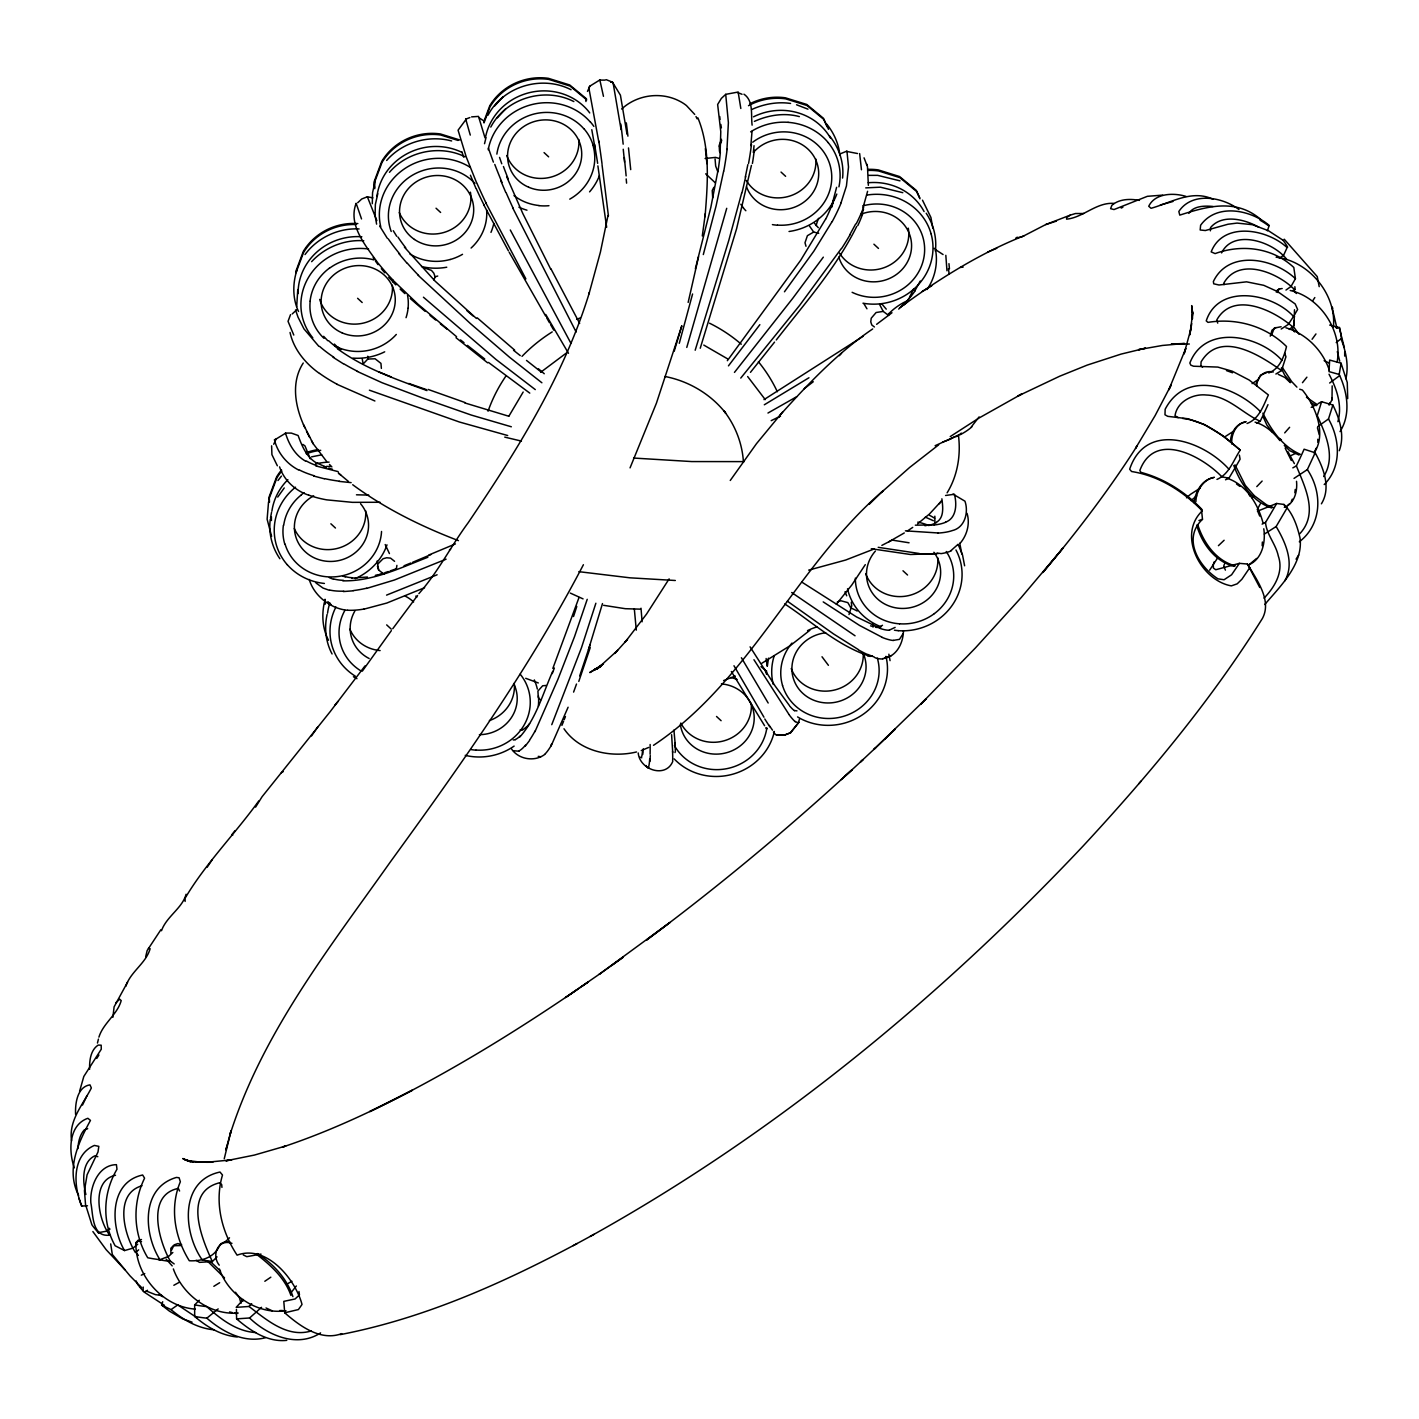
<?xml version="1.0" encoding="UTF-8"?>
<svg xmlns="http://www.w3.org/2000/svg" width="1419" height="1419" viewBox="0 0 1419 1419"><rect width="100%" height="100%" fill="white"/><g stroke="black" fill="none" stroke-linecap="round" stroke-linejoin="round"><path stroke-width="1.5" d="M75.597 1114.394C75.047 1103.822 77.158 1086.865 89.965 1084.861L91.348 1087.983C82.905 1104.674 68.484 1120.496 71.571 1140.787M766.544 674.344L766.562 670.868M296.713 306.486L297.759 289.6M842.584 178.067C844.234 162.937 839.126 147.594 829.512 135.922M112.881 1017.263L114.105 1006.851L127.586 982.108M1333.381 327.292C1336.804 294.389 1308.85 260.99 1276.107 257.194M185.109 901.42L185.126 899.238M1329.089 405.054L1331.998 399.839L1332.175 385.879M89.61 1069.323C89.362 1060.844 90.444 1050.149 98.195 1045.076L101.175 1045.182L101.281 1049.209L83.81 1076.471L79.57 1091.371M372.292 203.68L372.558 192.682L374.988 181.898M935.369 251.092C936.983 237.824 933.542 224.326 926.199 213.222M271.614 445.832L271.916 454.63L277.344 465.787M270.302 519.177C268.439 533.047 271.951 547.237 279.88 558.731M934.873 522.458L934.837 516.197M164.515 1305.374L144.419 1292.248L143.053 1290.864L143.213 1287.051M650.292 755.511L649.955 761.382M868.357 185.339L867.47 166.679L864.047 157.828M946.97 270.816L945.817 255.314M752.035 131.293L750.846 145.607M1262.165 545.676L1262.378 542.023M1195.88 501.705C1196.093 490.939 1203.241 479.374 1214.345 477.245M1289.286 329.456L1294.039 325.572L1294.5 309.75M286.762 1340.352C267.677 1342.427 250.365 1330.756 236.601 1318.872L236.441 1309.4M767.413 665.848L768.477 658.15M1210.372 230.818L1210.584 227.554C1222.273 213.542 1245.279 219.377 1258.955 227.324M1299.662 389.214L1302.376 390.03C1315.661 406.171 1326.925 434.09 1314.065 452.998M77.921 1148.61C78.258 1142.011 79.783 1134.881 84.306 1129.879L87.676 1128.708M643.268 748.824L642.754 754.465M779.51 416.778L779.599 415.625C807.854 384.106 837.6 352.799 872.685 328.942M720.125 152.826L720.781 131.683L717.642 104.492L721.349 98.408L725.712 94.346L736.94 92.27L742.031 94.275M675.426 751.13L675.018 752.567M754.039 145.696L753.4 152.17M1191.747 323.585L1189.831 334.884L1192.723 312.96L1192.368 318.849L1191.694 305.599L1192.421 311.47M672.712 761.542C665.724 778.517 639.685 769.949 638.213 752.957M702.299 235.962L705.349 213.542M705.048 216.699C707.638 184.222 710.6 148.623 697.882 117.848M1347.713 398.633L1347.27 382.509L1341.061 363.193L1329.656 360.054L1329 371.601L1339.199 374.456C1347.447 392.105 1351.048 414.242 1340.05 431.607M799.5 719.149L798.241 722.91L795.137 721.473M1256.081 383.556L1260.533 375.148L1266.706 372.612M1341.061 363.193L1339.199 374.456M726.954 149.509L728.39 122.655L725.712 94.346M1294.837 492.801L1295.228 489.466M171.593 1250.104L174.111 1244.871L177.836 1243.558L181.65 1244.694M362.182 358.635L363.175 363.956L367.84 359.025L375.095 358.776L380.948 363.388L381.374 368.408M882.671 658.611C896.311 657.157 903.282 643.357 903.442 630.763M1345.921 378.82C1348.848 365.339 1345.975 351.433 1341.008 338.804L1336.219 342.582M377.135 561.019L378.66 570.048L384.088 574.269M396.38 568.788L396.894 565.383M888.862 313.581L888.578 315.408L883.203 311.4L876.108 312.517L871.231 318.211L870.769 321.865L871.78 324.951L874.423 326.991M717.89 170.954L710.866 207.209L695.363 268.776M185.375 897.748C205.684 863.408 235.27 833.663 258.737 800.99M1337.904 421.656C1342.498 405.391 1336.733 388.54 1329.035 374.226M324.33 602.561C321.599 615.172 322.485 628.723 328.516 640.288M327.115 614.392C324.153 627.695 325.625 641.867 332.064 653.964M751.431 165.384L736.603 228.725L700.241 348.24M836.607 187.308L832.403 203.289M1256.755 385.791C1256.968 377.117 1264.276 369.72 1273.251 372.026M723.601 171.362L716.081 205.95L703.31 254.569M270.515 517.793L271.543 512.401M607.988 215.546L600.414 252.103L589.009 293.839L589.346 292.722C563.751 376.248 516.782 450.887 468.199 522.706C450.976 545.996 438.152 572.034 418.889 593.621M1230.433 441.362C1230.929 432.724 1236.109 423.554 1245.297 422.152M747.848 164.622L745.33 177.056M867.594 191.299L863 207.724M833.574 200.114L831.906 207.032M268.546 501.918L267.127 519.248L271.597 536.364M698.556 256.75L688.162 302.407M224.237 1158.773L231.049 1130.89L229.754 1135.502C261.841 1033.493 329.332 948.176 390.26 862.06C459.703 766.402 528.595 669.715 583.404 564.727M377.791 193.729L375.361 204.513L375.095 215.511L376.603 224.131M602.49 603.572L588.442 649.778M679.275 343.309L692.578 293.981M145.66 956.778L147.168 950.517L160.897 929.693M1190.825 329.137L1184.085 353.952L1185.77 348.489L1168.795 389.87L1171.172 384.886L1155.119 415.607L1135.572 448.244L1137.258 445.672C1108.895 490.176 1076.719 532.125 1042.823 572.531L1062.849 548.248L1021.254 597.505L975.509 647.844L920.807 704.09L926.199 698.68L873.856 749.445L895.105 729.189L884.534 739.334M484.535 143.691L486.096 137.217M97.468 1043.054L98.425 1039.098M741.605 193.286L728.798 240.379L695.186 350.227M216.894 1250.423L220.814 1243.718L225.266 1241.625L229.878 1241.962M1193.929 502.61C1195.632 491.701 1201.591 479.764 1213.493 477.653M849.005 614.569L851.737 605.842L851.258 602.277M1316.14 448.227L1314.508 452.076M726.723 208.309L686.778 347.424M1271.513 335.292L1274.227 328.108L1281.126 326.742M231.049 1130.89L225.887 1149.887L227.182 1145.115M296.784 270.568C292.58 283.835 292.562 298.77 298.522 311.488M595.874 603.235L581.471 647.756L551.76 724.683M1337.141 361.951C1342.711 331.354 1320.592 297.351 1290.226 290.487M674.22 351.185L681.829 325.749L656.429 403.173L630.054 467.88M863.515 209.072L861.67 214.837M1339.252 450.728C1344.964 435.615 1339.713 418.871 1332.884 405.036L1321.603 401.719L1318.127 403.635M1221.582 252.919C1233.413 228.583 1272.79 241.461 1286.572 259.163M1321.603 401.719L1317.258 415.59C1325.701 434.391 1336.059 456.758 1323.679 476.553M1264.737 604.529C1280.364 586.153 1303.547 563.84 1299.999 537.89C1297.232 525.917 1292.851 513.164 1283.964 504.454L1276.603 503.479L1257.429 511.212M1332.884 405.036L1328.486 418.977L1317.666 426.676M573.524 616.52L576.788 606.463M434.001 280.04L435.065 276.811L433.842 273.193L431.465 270.39L424.565 267.996M1268.763 372.949C1279.761 368.638 1283.929 357.109 1286.519 346.538C1265.748 325.909 1236.392 317.732 1207.959 322.379L1206.239 320.871C1218.265 283.765 1271.584 292.474 1293.525 316.455L1294.571 316.685M1275.876 374.031L1281.517 370.59L1285.933 356.808L1284.709 353.012M579.697 675.941L590.091 644.776M192.097 1322.153L182.785 1318.925L169.517 1311.191L161.589 1305.054L162.706 1301.737M578.792 681.422L590.233 647.614M1267.398 230.8L1269.225 225.408C1250.689 209.71 1216.668 202.828 1200.616 225.249L1200.172 229.984L1205.352 230.534L1228.056 224.22L1237.066 223.085L1252.427 224.699L1268.355 230.676L1282.634 239.971M587.218 599.332L574.571 636.528L557.898 679.399L534.981 731.672M137.341 1242.228L137.874 1240.348L141.474 1239.532M903.034 633.743L899.469 639.366L893.296 640.377M1214.292 561.729L1213.28 564.62A701.589 205.152 -40.5 0 1 1209.627 570.154M573.595 692.1L576.504 684.047M82.533 1105.029L87.02 1095.574M568.097 707.23L551.14 745.862M295.755 271.614L303.311 251.429A56.618 53.408 -13.3 0 1 357.854 223.581M296.003 272.661L303.56 252.493A56.618 53.408 -13.3 0 1 355.992 224.521M483.737 121.892L489.786 105.733A56.618 53.408 -13.3 0 1 548.426 78.329L569.728 84.98L586.49 98.833M483.985 122.939L490.034 106.797A56.618 53.408 -13.3 0 1 548.674 79.393L569.995 86.027L586.739 99.898M721.455 139.328L719.185 145.377L719.504 151.461M719.433 146.441L721.703 140.392M552.239 673.599L554.368 668.012M913.676 288.837L910.111 296.163M579.023 597.488L552.842 668.42M564.212 719.699L565.436 716.542M841.095 202.615L846.433 185.995L848.509 166.999L846.948 151.088L840.864 153.589M1276.32 292.225L1277.402 290.008L1279.566 289.21M552.683 671.435C542.785 693.572 536.329 718.564 519.815 737.011M561.906 725.411L563.591 721.26M96.758 1058.432L98.922 1054.991M1291.325 501.439L1292.301 499.151M920.275 281.033L914.652 291.214M1329.089 404.539L1329.745 402.996M125.83 986.294C130.477 971.678 146.033 963.359 150.13 948.708L148.445 948.371M98.922 1037.129C103.232 1023.117 117.369 1014.567 121.2 1000.59L119.71 999.224L115.861 1002.736M1292.833 467.862L1296.381 465.893A750.101 217.072 -40.5 0 0 1304.114 449.202L1315.165 452.785L1307.36 469.583L1294.022 478.398M161.5 930.722C166.395 916.603 182.43 908.125 186.084 894.254M290.54 314.628L288.039 321.333L293.786 335.044M273.707 444.271L276.137 438.985L285.804 433.079L291.356 433.097L298.114 435.491C301.963 446.027 306.664 457.521 316.969 463.233M587.466 91.401L589.914 86.098L599.581 80.12L605.15 80.103M1247.053 423.501C1259.221 418.924 1263.353 405.692 1268.391 394.943L1249.128 380.008L1232.189 371.193L1217.786 367.078L1193.539 366.226L1190.843 365.162L1189.849 363.051C1204.855 324.029 1258.795 334.6 1282.066 360.479M856.739 226.348C836.039 268.156 804.697 303.435 776.282 339.975M509.19 415.661L523.168 392.034M825.503 219.289L800.759 260.156L727.344 360.692M362.306 671.152L391.36 630.621M713.881 187.308L712.232 190.483L712.71 197.844M1257.216 509.687L1260.285 503.869M1284.834 580.832C1294.873 563.201 1285.49 542.271 1276.142 526.538L1287.37 507.417M979.092 416.92L971.359 426.853M648.873 767.218L647.951 768.105M855.515 224.255L849.697 234.898M1321.408 503.816C1331.341 487.71 1323.43 467.862 1315.165 452.785M832.048 221.683L813.885 251.128L784.459 291.782M255.58 807.127L262.072 796.733L330.379 711.398L364.985 665.937M1279.37 258.329L1283.663 255.136L1287.104 247.615C1267.043 228.761 1223.018 221.204 1211.17 251.89L1215.107 253.593C1241.891 243.944 1272.453 247.491 1293.809 267.464L1295.423 278.709L1291.006 286.478L1285.969 290.061M303.24 363.033C290.416 382.758 295.383 407.803 304.908 427.758M947.112 492.836C957.612 475.755 960.982 454.931 958.428 435.19M207.174 867.24L212.034 859.967M1260.551 411.741C1235.63 386.145 1186.018 369.242 1165.159 409.275L1164.981 414.774L1167.748 416.335L1187.987 418.765L1204.536 424.618L1223.373 436.005L1240.224 450.107C1233.413 460.341 1229.138 474.318 1216.97 479.409M1188.874 213.382C1193.627 205.649 1205.086 205.702 1213.032 206.482M1294.5 314.716L1297.64 309.502L1295.157 303.914L1277.632 291.604L1263.779 285.325L1246.556 281.831L1218.992 285.006L1213.706 283.8L1213.369 281.53C1228.588 249.496 1273.606 257.85 1295.423 278.709M669.129 578.881L646.514 614.125L624.91 642.399L627.482 639.366L614.764 653.503L617.637 650.345L599.403 666.859L603.43 663.844L589.772 672.571L600.769 666.362L594.632 669.786L598.091 668.278M865.288 564.638L851.772 585.054L836.341 604.228M1296.061 559.157L1298.687 555.006M1217.289 558.394L1213.28 564.62L1213.405 568.043L1215.728 569.746L1239.39 563.343L1247.443 564.035L1259.735 587.448M277.734 497.058L284.243 487.941M926.962 289.565C935.227 277.734 938.314 262.48 935.245 248.378L933.844 248.538M1312.646 300.899L1314.828 297.547M841.29 248.609L799.642 305.369L740.771 378.075M1293.525 316.455L1288.31 324.383L1281.215 329.048M958.162 544.222L951.085 550.501M1239.39 563.343L1231.603 574.766L1224.065 579.75L1217.945 578.828C1198.594 566.447 1182.116 538.404 1202.496 519.301L1201.396 508.853C1184.776 491.63 1164.041 478.522 1140.947 472.367L1139.829 470.487C1154.8 430.312 1201.999 456.067 1222.007 476.926L1228.943 478.114A760.956 219.803 -40.5 0 0 1240.082 459.188L1239.372 455.127M1201.396 508.853L1202.301 510.858C1176.688 535.087 1201.13 580.673 1231.373 585.87L1237.191 583.83L1241.891 579.254L1249.749 567.742L1247.443 564.035M730.253 480.473L756.487 443.668L782.845 411.723M311.506 735.929L317.856 726.812M195.361 1309.134C162.795 1306.864 135.071 1275.362 135.887 1242.654L137.608 1240.88L141.528 1241.607M823.322 257.158L792.778 298.274L734.457 372.399M487.976 115.241C503.231 86.098 542.129 74.799 571.059 89.734M490.779 127.071C506.015 97.929 544.931 86.648 573.844 101.565M529.518 740.576L525.349 746.004M1312.078 339.265L1315.963 333.944M728.461 365.854L759.857 324.667M392.744 628.741L417.576 595.466M1299.627 533.916C1318.89 513.465 1304.859 487.125 1296.381 465.893M1264.045 598.144C1274.741 586.969 1283.84 571.928 1278.306 556.017C1275.823 544.045 1266.635 534.732 1265.5 522.458A756.362 218.668 -40.5 0 0 1276.674 503.443M1324.211 484.553C1341.877 466.975 1340.104 439.216 1328.486 418.977M917.614 523.824L929.392 514.068L941.205 501.279M939.218 503.834L941.436 500.978M277.964 480.527L281.441 476.11M529.589 723.672L525.775 728.053M291.498 1292.088L296.323 1285.986M776.548 734.705L784.388 735.113L790.614 732.736L798.986 722.165L790.33 732.86M774.543 342.121L750.456 372.346M234.986 830.736L231.829 834.691L232.698 835.312M1302.465 382.687L1306.899 377.17M305.014 254.569C317.359 237.807 338.254 227.838 359.078 228.956M1252.179 497.874L1254.13 495.55L1245.297 485.369L1234.991 464.829M895.141 627.393L889.323 630.125M1256.595 558.447L1249.11 564.691M590.215 1236.428C774.224 1134.242 938.722 998.941 1082.963 846.185C1148.716 775.235 1211.046 700.472 1262.467 618.365C1271.548 601.319 1258.351 582.304 1249.749 567.742M1299.307 541.81C1322.295 524.232 1322.526 492.109 1307.36 469.583M1138.907 783.678L1141.107 781.089M334.76 705.243L338.094 701.394M1284.709 432.884L1289.623 427.296M839.303 355.708L841.52 353.26M882.494 625.282L879.496 627.003M502.823 97.024L494.557 106.035M505.625 108.855L497.342 117.866M960.184 543.211C967.066 535.211 970.224 523.54 967.031 513.323M243.376 1299.52L236.193 1307.342L249.017 1306.473C266.595 1319.83 287.418 1338.277 311.364 1330.916M641.778 757.764L640.058 757.196M1256.791 486.611L1262.13 481.059M869.279 504.224L883.327 490.531C796.325 565.56 749.942 681.315 653.503 745.312M378.252 563.609L383.095 558.731L386.66 557.773L390.562 558.128L394.571 561.321M904.346 303.524L898.706 309.076M249.017 1306.473L251.695 1303.759M261.557 1307.325L249.567 1317.985L236.601 1318.872M217.302 1249.678C210.881 1258.706 199.795 1261.296 189.312 1260.764C174.679 1237.297 169.411 1207.8 180.355 1181.743L179.078 1177.752L176.417 1177.433C140.605 1187.774 143.621 1233.927 159.939 1259.682L168.648 1256.347L172.852 1252.48M217.036 1256.862L212.353 1261.562L199.511 1262.36L196.177 1260.338M237.115 1336.964C221.009 1335.474 206.66 1326.818 194.669 1316.442L194.651 1304.877L199.334 1300.247M1218.424 545.676L1224.118 540.249M224.965 1242.104L229.506 1237.811M386.66 160.471C402.34 142.308 428.591 134.716 451.632 140.96M389.462 172.302C407.572 151.194 439.925 144.49 464.918 156.729M875.789 747.618L860.375 762.056L863.071 759.537C794.214 823.534 721.987 883.913 646.585 940.034L669.91 922.492L599.19 974.321L623.278 957.133L611.624 965.488M357.694 202.757L361.739 198.997L367.361 196.78L372.895 197.88M804.183 388.717L813.282 381.746M292.225 313.954L295.134 311.258M218.171 1308.903L206.855 1318.162A764.788 235.164 -40.6 0 1 194.669 1316.442M311.63 261.664C324.809 247.385 344.338 239.385 363.778 240.751M841.254 779.616L852.216 769.595L844.766 776.406M1287.689 505.466L1289.8 503.55M881.27 492.517L909.685 467.419L938.651 444.856M1191.02 500.552L1196.678 495.905M886.91 656.678L884.463 658.274L891.38 655.578M281.317 772.77L283.232 771.599M621.664 109.032C637.025 94.736 660.952 91.401 679.559 101.139A40.122 32.477 -3.5 0 1 686.459 105.574L694.707 114.407M540.692 372.275L566.252 353.118M544.683 754.5C534.484 762.092 518.574 759.484 511.461 748.877M137.714 1244.179L132.96 1248.152L124.535 1250.565L115.116 1245.758C101.742 1221.794 103.126 1192.616 116.979 1169.256L116.429 1164.662C98.088 1164.875 89.681 1187.047 90.851 1202.904C93.193 1214.416 91.792 1236.357 108.536 1235.275L109.6 1235.009C97.929 1219.613 90.94 1180.484 115.524 1175.251M138.654 1249.855L135.426 1252.569C123.63 1233.803 114.123 1193.769 141.989 1185.752M809.877 630.284L790.241 645.627L761.897 663.223M1339.536 375.698L1329.656 383.006M109.334 1229.031L106.46 1231.213L98.425 1232.632M876.623 324.312L891.983 312.765M796.981 710.884L794.498 710.511M449.451 549.951L450.603 549.1M582.021 986.276L588.424 981.824L565.525 997.522L600.006 973.736M161.589 1305.054L171.025 1309.613L177.73 1304.93L197.276 1317.932M1252.072 383.627L1258.547 379.334M1276.142 526.538L1264.347 534.076M1024.057 235.767C980.316 253.043 937.32 279.88 900.196 307.515M576.859 989.806C510.663 1034.912 442.107 1076.879 369.809 1111.574L412.379 1090.235C370.483 1112.141 327.452 1132.185 282.523 1147.066L285.769 1146.002L254.356 1155.084L225.869 1160.831L231.758 1159.855L206.589 1162.285L212.655 1162.25L195.219 1162.25L212.655 1162.25M264.821 1281.268L270.834 1277.189M763.99 399.626L863.036 336.356M907.362 531.008L912.736 527.389M950.251 436.573L978.897 418.091L1021.715 394.021L1017.636 396.167L1059.709 376.212L1087.22 365.091L1121.099 354.094L1145.505 348.187L1138.57 349.659L1162.409 345.456L1184.546 343.504L1171.331 344.001L1189.335 344.019M1225.608 436.325L1233.359 431.376M808.954 377.756L764.309 404.787M144.419 1292.248L147.523 1290.279M922.297 291.356L931.715 285.858M936.185 522.405C944.486 517.9 942.855 506.654 941.879 498.814M213.843 1286.306L219.643 1282.723M904.275 532.959L888.773 541.827M796.786 396.664L767.963 413.035M1200.137 488.154L1190.683 494.22A23.147 7.308 -38.9 0 0 1186.497 497.803M1160.334 204.992L1172.945 201.48M955.466 436.484L935.121 445.708M596.069 669.041L600.769 666.362M1256.666 423.234L1260.196 421.266A755.6 218.455 -40.5 0 0 1267.983 404.646M173.845 1285.277L179.379 1282.244M340.17 1334.64C423.802 1318.499 502.415 1283.379 577.178 1243.487M573.205 1245.651L594.011 1234.353M1083.744 213.506L1075.496 213.524L1070.281 215.12L1066.716 217.462L1066.556 219.165C1083.211 217.55 1096.461 202.048 1114.092 203.396M1017.246 237.186L1015.933 238.055L1022.106 236.76L1045.714 224.574L1070.281 215.12M1311.209 407.377L1314.65 405.532M881.855 545.393L891.983 540.178M1121.205 208.079L1122.872 207.227M320.588 1332.902C297.227 1348.192 267.801 1335.492 249.567 1317.985M1262.112 524.125L1265.5 522.458M1225.537 479.799L1228.943 478.114M987.659 252.103L996.794 248.236M771.209 420.645L780.556 416.104M959.546 434.622L950.482 438.826M1291.006 455.57L1295.902 453.229M141.297 1275.184L144.738 1273.57M945.462 522.21C956.637 518.29 956.991 503.958 954.419 494.273L945.568 495.479M1284.301 507.31C1294.625 503.639 1297.551 491.009 1296.523 481.307M276.137 438.985L274.417 439.766C277.521 452.696 286.727 463.942 298.575 469.973M424.6 587.714L386.819 603.04L363.92 609.159M1247.869 565.205C1262.13 559.831 1265.837 542.342 1263.779 528.773M437.105 574.784L386.571 595.111M874.406 548.869L845.706 560.026L808.688 570.119M641.246 750.598L648.66 747.441M412.627 562.296L430.791 554.634M446.08 559.192L394.411 580.016L366.528 588.442M428.91 554.971L455.428 543.903M1275.947 327.523L1272.027 330.148L1270.253 336.161M427.864 557.241C400.619 567.813 372.789 581.4 342.866 580.85M285.982 1310.73C258.152 1314.863 228.654 1295.849 219.431 1269.029M404.043 565.773L410.907 562.988M469.884 117.546L466.408 118.912L458.071 130.193L466.266 157.03L476.5 182.537M751.591 109.565C763.67 104.03 777.364 101.512 790.56 103.445M754.394 121.395C768.3 115.099 784.459 112.473 799.358 116.606M723.601 680.588L735.255 676.047M341.731 1333.629C320.694 1341.54 299.711 1325.949 284.705 1312.788L283.8 1301.365L295.099 1298.97L299.462 1294.873L298.966 1291.485M519.088 751.201L513.341 750.74M784.388 735.113L777.328 735.095L784.388 735.113L790.614 732.736M1045.714 224.574L1056.41 221.116M598.144 668.136L594.792 669.378L598.57 668.136M818.71 233.319L813.69 232.042L807.393 235.696L804.999 242.755L805.992 246.267M390.136 570.952L396.061 568.842M1198.913 520.542L1202.496 519.301M589.914 86.098L588.779 87.57L598.907 142.468M384.726 572.726L388.327 571.538M837.352 601.904L840.917 600.769L847.835 602.614L851.098 608.254M379.778 574.198L383.077 573.205M435.065 276.811L437.726 276.031M173.349 1268.923C182.803 1295.245 209.941 1315.342 238.215 1313.054M375.29 575.387L378.288 574.589M311.541 456.865L321.705 454.825M1246.201 421.656C1236.055 423.181 1230.823 434.817 1231.834 444.129M515.399 739.831L513.252 739.973M636.51 751.964C611.092 758.154 579.36 751.502 563.982 728.745M522.671 729.934L520.152 729.845M284.705 1312.788L298.416 1309.56L302.016 1304.469C295.471 1279.264 266.47 1244.108 237.097 1255.159C221.612 1231.71 214.322 1202.407 222.499 1175.003L219.98 1172.041C179.22 1180.75 183.069 1232.827 202.296 1260.001L212.353 1261.562C201.658 1238.61 182.679 1192.173 219.519 1182.772L221.719 1184.634L221.932 1187.384M265.264 1337.78C243.855 1343.296 222.588 1331.891 206.855 1318.162M865.75 187.876L880.454 187.184L902.786 192.682M924.904 525.722L928.948 524.995M871.301 548.745L910.555 554.51L933.844 553.658M367.432 577.036L351.859 578.101M963.111 267.127L960.361 267.428M705.101 158.52L715.513 157.385L718.883 158.343M353.118 590.818L343.345 591.563M933.933 524.906L915.344 525.172M940.07 553.321L931.574 553.889M546.173 685.466L542.679 685.767L537.925 691.035L538.298 697.492L540.533 700.117M540.728 756.753L538.227 756.362M610.667 82.267L612.476 82.142L620.422 95.179L627.021 134.237M261.007 1254.094L246.8 1256.666L243.234 1254.91M296.606 309.892L295.542 309.963L298.025 317.164L303.95 328.871L318.849 346.325M87.499 1205.795L81.894 1206.044C73.398 1186.869 71.464 1155.35 94.364 1145.435L98.833 1146.357L98 1151.98L87.073 1174.826L84.448 1190.612L85.53 1204.554L91.898 1224.792A765.746 237.86 -41.2 0 0 96.492 1230.521L98.585 1233.146M937.888 532.959L905.411 530.848M744.141 461.618L691.727 461.565L633.601 458.053M279.614 1310.571L282.434 1310.482M380.044 502.273L352.426 502.344L326.742 499.86A98.301 32.442 -5.7 0 1 308.739 495.089M868.8 175.371L877.651 175.353L900.001 180.852M471.622 116.872L478.505 116.411L485.032 137.891M640.004 609.141L625.282 608.698L603.607 605.31M368.727 495.089L356.471 494.805M1162.675 195.112L1147.35 196.319L1114.004 209.551L1110.598 208.664L1111.875 205.312C1119.289 198.802 1130.251 198.678 1139.457 200.398M1335.687 327.558L1339.234 327.665L1344.378 347.69M675.32 580.495L629.93 577.817L578.846 571.662M326.565 466.372L330.485 466.532M201.338 1162.232L187.379 1160.547L193.41 1162.09L184.718 1159.625L190.607 1161.806L182.785 1158.543L188.479 1161.221M347.62 610.312C330.627 608.733 314.06 595.962 309.253 579.484M919.317 553.516L878.201 547.326M351.132 482.637L339.123 481.378M180.852 1245.563L173.295 1245.74L170.848 1248.294L170.883 1253.137M161.784 1295.494L155.38 1294.625L146.192 1291.006M255.722 1332.547C236.441 1331.465 220.513 1318.943 206.713 1306.597A756.221 233.124 -40.7 0 1 194.651 1304.859M214.092 1329.816C197.88 1328.361 183.246 1319.918 171.025 1309.613M909.065 542.785L893.456 540.302M1182.63 418.445C1205.228 420.858 1223.621 435.952 1240.224 450.107M338.183 471.64L315.781 465.911M231.953 1243.328C217.958 1238.45 211.2 1255.141 219.218 1265.145M846.487 151.39L857.555 153.536M664.926 376.478C688.641 381.037 710.724 394.056 725.659 413.106L723.708 410.623C735.202 425.239 742.279 443.331 743.414 461.902M1282.173 288.536L1278.679 289.033L1277.951 292.545M507.7 435.527L459.454 422.028L369.401 390.19M521.447 441.096L504.756 437.123M324.366 478.806L313.652 476.004M229.559 1311.936L232.237 1312.575M1235.239 565.844C1216.065 560.842 1203.489 542.697 1197.742 524.675M870.574 625.868L873.802 626.684M1260.196 421.266C1242.405 413.301 1227.754 395.653 1206.292 395.014C1192.971 393.524 1176.972 401.701 1175.021 415.749L1178.142 417.647M329.492 590.339L323.035 588.069L316.011 582.996M97.805 1156.68L94.736 1155.864C81.344 1162.338 82.657 1182.098 85.885 1194.479M1329.709 325.075L1339.234 327.665M328.8 468.217L332.348 469.192M866.832 655.241C836.163 644.368 811.491 621.54 784.725 603.944M511.337 426.782L471.214 415.04L422.206 397.87L382.101 382.74L357.269 371.441M1272.985 507.363L1266.688 504.916L1254.041 495.533M1186.107 196.443C1173.832 192.629 1155.101 192.984 1148.734 206.252L1151.022 208.291C1171.03 202.775 1191.907 189.206 1213.085 199.281M1234.122 566.358C1214.983 561.534 1201.769 543.442 1196.714 525.154M459.791 139.984L440.422 133.954A56.618 53.408 -13.3 0 0 381.764 161.358L374.19 181.543L374.51 187.61M458.089 140.446L440.67 135A56.618 53.408 -13.3 0 0 382.013 162.422L374.456 182.59L374.758 188.674M234.437 1313.143L236.086 1313.675M508.995 416.299L464.722 402.907M345.207 576.93L342.582 575.954M333.465 579.324L329.297 577.622M1329.213 363.051L1324.14 360.674M408.814 383.467L426.374 389.586M880.17 628.333L856.562 616.963L801.77 582.074M428.112 389.427L464.953 402.517M1227.382 478.327C1246.503 484.872 1258.014 504.117 1262.999 522.813M1226.459 370.59L1232.526 372.789M1300.283 454.293C1282.67 446.719 1271.069 429.886 1262.875 413.16M324.206 466.656L326.405 467.454M427.03 390.58C396.096 379.334 364.257 368.337 337.403 348.737M525.722 678.317L538.298 682.947M1285.916 327.807C1306.278 333.713 1322.561 350.209 1329.337 370.164M1255.07 422.152C1265.216 425.061 1273.588 432.387 1279.885 440.582M1271.779 508.002C1252.729 501.865 1240.312 483.595 1233.803 465.485M374.9 400.992L336.871 384.265M874.406 657.103L867.878 654.478M796.573 104.775L807.961 109.157M458.426 540.621C421.124 526.36 384.921 508.499 352.71 484.73M308.597 495.142C295.276 490.69 284.031 480.314 279.561 466.869M606.161 79.659L612.476 82.142L613.416 84.697L621.061 129.59M953.036 494.114L964.955 501.191C968.805 512.259 964.938 527.673 952.255 530.6A98.301 28.345 17.8 0 1 938.065 533.065M390.988 376.851L378.802 371.867M1281.517 370.59C1260.249 355.477 1220.216 329.563 1201.077 361.898L1200.882 366.031L1202.602 367.06M882.015 637.22L859.595 625.46L823.215 601.904M583.067 598.889L570.314 593.089M266.009 1307.963L272.342 1310.872M925.33 517.119L933.383 520.72M1317.488 404.805L1306.456 397.285M1299.041 455.056L1289.765 450.692L1284.284 445.46M1278.271 374.35L1284.816 377.454L1290.332 382.669M703.789 345.083L727.362 358.723M353.42 676.739L356.949 678.672M1310.908 402.588L1316.229 405.674M858.389 649.6L833.503 633.903L787.385 601.195M1292.869 327.079C1274.014 310.282 1233.235 290.682 1216.828 319.86L1217.733 323.124M159.23 1294.66L162.546 1296.647M343.274 363.743L333.11 357.304M305.617 461.175C295.117 455.268 288.82 444.2 285.45 432.972M529.784 393.116L488.473 362.43M855.054 635.783L791.678 592.521M1238.982 209.533C1222.327 196.815 1191.978 191.565 1178.834 211.484L1179.774 215.12C1207.604 206.216 1236.286 198.199 1260.906 219.608M935.689 249.744L943.067 254.551M257.442 1253.562C273.157 1263.832 286.993 1278.501 292.899 1296.629M479.48 118.061L483.187 120.491M210.42 1261.58L220.513 1271.087M535.282 389.604L496.047 359.504L423.43 297.21M302.868 444.413L304.979 445.903L310.211 458.727M1236.481 483.968L1239.869 486.398M170.457 1261.189L174.182 1263.939M319.381 373.41C305.511 363.53 293.68 349.376 290.044 332.472M1279.441 438.436L1281.463 439.943M526.52 360.426L541.455 372.257M140.57 1286.873L137.82 1284.745L136.153 1280.949M256.697 1254.431C270.852 1265.322 284.935 1278.129 290.913 1295.405M760.992 666.682L765.089 669.857L766.047 672.89M513.554 350.316L520.241 355.601M460.519 339.921L463.995 342.653M467.454 345.385L484.766 359.025M541.881 382.775L509.545 357.251L470.292 323.461L418.197 275.357M456.013 337.722L487.622 362.821M440.387 323.869L447.056 329.19M348.489 481.502L338.343 473.024L340.932 475.241M435.651 320.002L429.992 315.39M456.581 336.711L418.126 304.34L392.744 280.004M514.671 350.138L477.192 317.821M425.168 311.382L410.286 298.54M1225.413 570.119L1223.746 566.252A22.917 7.184 -38.9 0 1 1224.491 564.07M466.904 310.672L473.201 316.029M538.457 368.798L544.257 373.747M1228.978 469.246C1203.56 440.795 1145.949 420.237 1129.648 469.246L1131.599 471.516C1158.951 475.826 1183.109 491.24 1202.301 510.858M476.447 318.477L435.154 281.193L404.415 247.154M207.085 1260.746L224.539 1277.898M1294.767 289.813C1277.739 272.43 1239.106 256.626 1223.888 282.984L1224.065 284.669M1296.913 387.121L1291.68 381.569L1282.333 367.486M873.909 244.192L878.485 248.431M781.035 172.071L785.612 176.311M544.062 152.596L548.639 156.853M902.981 570.775L907.557 575.014M436.041 208.221L440.617 212.46M357.606 298.292L362.182 302.531M716.524 716.471L721.1 720.71M330.875 523.788L335.452 528.028M386.678 624.892L391.254 629.131M404.912 293.627L400.123 289.104M327.878 601.638L331.053 604.618M124.961 1269.757L106.177 1249.713L92.874 1231.568M743.964 94.186C753.826 100.997 750.757 114.904 752.123 125.156M1293.135 290.256L1296.434 293.502M705.686 173.827L715.211 182.732M337.03 346.768L334.387 344.072M327.807 340.72L323.621 336.321M166.129 1259.132L172.196 1265.89M329.474 464.474L331.869 466.904M392.939 281.92L395.83 284.882M141.687 1287.796L129.909 1275.752L112.296 1254.449L110.7 1243.913M747.653 376.532L765.267 399.626M809.486 226.029L813.69 232.042M143.053 1290.864L139.293 1286.59M1293.596 326.813L1299.024 334.299M1284.23 239.208L1317.24 276.581L1319.209 286.656M326.618 461.441L313.191 443.757L303.489 424.653M406.969 263.154L398.792 253.522M818.302 227.696L814.541 223.315M886.254 309.147L881.749 303.826M235.465 1292.248L239.385 1297.622L240.999 1303.387M789.319 705.403L775.182 686.069L750.083 646.851M1290.722 382.243L1284.709 375.13L1281.268 368.213M378.66 570.048L377.436 566.234M378.341 263.632C366.279 246.303 347.673 225.55 356.134 203.272L361.526 218.934M109.228 1228.269L109.955 1229.191M764.61 725.748L731.353 671.489M879.549 304.358L883.203 311.4M415.891 596.051L416.778 597.222M1272.577 432.352L1266.848 425.026L1263.07 416.547M822.009 656.766L828.412 665.316M922.492 200.168L930.935 217.497L932.833 228.282M788.893 714.307L753.95 659.729M826.709 124.092C833.911 132.96 838.771 143.851 839.871 155.256M1285.135 448.067L1291.308 460.501M378.039 264.643L375.432 261.025M136.579 1252.977L138.37 1255.478M772.521 730.164L769.116 725.286M568.487 353.296L545.712 314.433M387.263 238.215L379.689 226.047M373.179 257.619L374.279 259.287M396.699 236.281L393.276 230.712M241.567 1299.343L242.862 1301.418M763.954 717.198L733.978 665.742M768.176 703.008L741.392 657.742M863.869 303.631L866.956 308.792M1283.964 504.454L1285.685 507.381M545.694 316.135L509.19 252.227M550.607 324.649L553.8 330.184M546.652 317.803L549.543 322.822M1248.685 493.918L1249.944 496.082M579.662 323.408L550.927 268.794M570.97 343.38L510.29 229.984M576.132 332.011L512.631 207.742M311.506 440.759L313.191 443.757M309.608 437.389L306.522 431.305M508.41 250.826L483.773 204.85M525.864 278.869L485.866 202.935M1287.938 451.739L1294.376 463.605M1292.319 327.789L1294.518 331.904M646.071 765.533L646.958 767.271M550.678 269.078L522.831 213.56L506.636 176.63M717.837 171.859L715.673 166.041L715.07 158.946M376.851 220.619L367.361 196.78M695.984 116.518L697.101 118.824M179.592 1191.02L178.315 1188.395C145.802 1195.1 158.715 1240.862 170.44 1261.402A750.137 231.066 -40.7 0 1 158.378 1259.558M124.535 1250.565C110.274 1226.513 108.961 1182.187 142.645 1175.003L144.578 1178.178C132.215 1203.489 133.138 1233.554 147.736 1257.766A756.575 234.614 -40.7 0 0 159.957 1259.682M385.188 544.541L389.427 553.57M919.725 197.755L916.337 190.412L899.593 176.559L878.29 169.908A56.618 53.408 -13.3 0 0 867.807 169.375M919.973 198.802L916.585 191.476L899.841 177.623L878.538 170.972A56.618 53.408 -13.3 0 0 868.056 170.422M828.536 129.306L823.463 118.291L806.719 104.438L785.399 97.805A56.618 53.408 -13.3 0 0 750.172 103.622M827.1 126.681L823.712 119.356L806.968 105.503L785.665 98.851A56.618 53.408 -13.3 0 0 748.487 105.698M866.53 163.877L867.027 165.012M475.844 188.124L470.416 175.229M135.887 1242.654L136.561 1244.64M505.732 192.363L500.676 180.461M1257.944 511.816L1259.717 516.073M958.357 544.914L962.543 555.042L964.618 565.791M845.032 591.741L846.7 595.803M859.648 153.571L861.457 169.766M493.386 162.121L488.384 148.144M78.613 1195.419C65.717 1169.77 78.027 1143.093 90.461 1120.407L87.854 1118.278C68.343 1125.214 68.52 1151.341 74.32 1167.89M501.758 163.788L499.541 157.403M738.128 91.898L740.824 108.483M461.973 151.993L463.694 157.172M470.274 135.089L465.627 118.788M1332.352 308.686L1336.964 328.321M1319.28 434.799L1317.417 427.74M1192.723 312.428L1191.712 308.739L1192.652 312.978M599.776 79.677L603.465 96.315M1337.319 351.628L1339.731 361.206M948.406 268.652L949.151 273.814M959.741 543.211L961.834 553.96M888.862 654.194L890.068 660.651M591.794 129.714L594.933 147.505M766.118 658.505L767.182 666.221M720.834 124.464L721.384 127.852M597.896 165.899L606.658 227.253M585.728 99.827L585.976 101.529M602.046 164.781L608.432 215.936M720.018 119.409L719.752 116.571M636.297 630.142L634.311 608.769M628.493 147.931L630.71 169.624M623.243 149.243L624.555 162.121M705.367 148.552L706.91 163.628M673.919 730.093L675.213 744.372M1331.802 397.852L1331.998 399.839M948.956 263.668L949.453 268.847M642.097 621.788L641.016 608.219M626.187 178.936L626.595 183.157M671.595 734.705L672.712 752.442M325.075 599.261L325.288 603.306M324.933 600.237L325.128 604.281M269.486 502.22L269.291 498.158L276.847 477.99A56.618 53.408 -13.3 0 1 281.778 471.037M269.238 501.155L269.042 497.111L276.599 476.926A56.618 53.408 -13.3 0 1 281.53 469.991M1293.844 320.463L1294.039 325.572M872.703 623.97L872.791 626.826M367.769 356.222L367.84 359.025M1317.79 439.251L1317.843 442.338M1344.698 351.877L1344.698 356.098M306.309 453.761A56.618 53.408 -13.3 0 1 320.729 450.337M306.061 452.714A56.618 53.408 -13.3 0 1 318.37 449.557M488.047 411.226A155.593 146.76 -13.3 0 1 506.157 375.716M522.015 356.364A155.593 146.76 -13.3 0 1 552.222 331.904M576.664 319.364A155.593 146.76 -13.3 0 1 580.318 317.909M709.535 323.195A155.593 146.76 -13.3 0 1 741.286 344.214M758.402 361.756A155.593 146.76 -13.3 0 1 777.328 391.733M520.028 736.053A96.776 18.66 -73.8 0 1 515.505 739.405M525.899 727.344A82.923 16.141 -76.2 0 1 522.742 729.614M551.778 744.035A85.3 13.658 -76.8 0 1 550.998 744.904M551.193 745.56A98.301 16.194 -75.1 0 1 544.719 754.305M525.527 745.135A110.877 20.505 -73.2 0 1 519.194 750.793M535.034 731.087A107.383 20.913 -74.6 0 1 529.589 740.079M642.435 751.804A96.776 6.882 84.6 0 1 641.654 756.593M674.93 742.616A85.3 3.069 81.7 0 1 675.302 750.261M672.553 751.307A98.301 4.097 83.4 0 1 672.641 760.921M649.689 759.041A110.877 7.06 85.2 0 1 648.785 766.207M650.133 744.496A107.383 7.787 83.9 0 1 650.097 754.216M767.165 728.497A96.776 5.641 63.3 0 1 765.657 727.894M794.64 710.759A85.3 7.929 60.4 0 1 789.62 705.97M795.261 721.721A98.301 8.603 62.2 0 1 789.124 714.786M776.814 735.273A110.877 7.308 64 0 1 773.426 732.098M769.825 726.759A107.383 6.102 62.6 0 1 764.788 718.972M872.419 656.021A96.776 17.01 41.7 0 1 867.594 656.004M879.709 627.163A76.058 15.166 37.2 0 1 875.612 627.304M889.447 630.231A85.3 17.667 38.7 0 1 880.383 628.546M893.402 640.483A98.283 19.99 40.4 0 1 882.192 637.433M882.955 658.877A110.877 20.38 42.3 0 1 875.009 657.742M868.286 654.904A107.383 18.642 41 0 1 858.814 650.097M937.835 553.162A96.776 25.489 19.3 0 1 934.642 554.049M936.487 522.511A76.058 21.232 14.6 0 1 929.427 525.19M945.622 522.263A85.3 24.637 16 0 1 934.163 525.012M951.475 550.678A110.877 30.189 19.8 0 1 940.708 553.658M931.946 554.102A107.383 27.937 18.5 0 1 919.689 553.747M961.337 433.114A96.776 29.799 -4.1 0 1 959.865 434.249M958.215 435.42A96.776 29.799 -4.1 0 1 956.388 436.591M971.838 426.888A110.877 35.191 -3.6 0 1 960.202 434.728M950.854 438.914A107.383 32.548 -4.8 0 1 942.588 442.072M910.572 295.968A76.058 22.651 -32.5 0 1 904.205 304.783M914.865 291.126A85.3 26.677 -31.3 0 1 904.595 303.489M862.592 214.003A96.776 23.963 -50.9 0 1 857.821 225.55M832.634 203.077A85.3 21.427 -54.5 0 1 825.734 219.129M841.29 202.474A98.283 25.737 -52.8 0 1 832.226 221.577M863.657 207.192A110.877 28.735 -50.6 0 1 856.26 223.759M850.087 234.667A107.383 25.773 -51.5 0 1 841.644 248.467M754.252 150.219A96.776 14.722 -73.1 0 1 752.407 163.469M720.338 152.312A85.3 12.86 -76.7 0 1 718.103 170.564M727.113 149.172A98.301 16.106 -75.1 0 1 723.779 171.096M751.467 144.277A110.877 18.234 -72.9 0 1 748.558 163.416M745.702 176.47A107.383 15.414 -73.7 0 1 741.942 192.895M626.311 122.868A96.776 2.944 85.4 0 1 627.908 136.153M594.561 144.33A85.3 2.27 81.9 0 1 597.647 163.345M598.818 141.013A98.301 4.009 83.4 0 1 602.011 163.699M620.83 124.092A110.877 4.736 85.6 0 1 623.172 144.17M624.342 157.58A107.383 2.288 84.9 0 1 626.134 175.903M508.321 179.131A96.776 9.596 64.1 0 1 503.443 166.52M484.181 205.312A85.3 8.727 60.6 0 1 476.305 188.745M486.167 203.289A98.301 8.691 62.2 0 1 476.855 183.069M501.989 182.43A110.877 9.596 64.4 0 1 494.77 164.427M513.057 208.132A107.383 11.6 63.6 0 1 506.264 193.002M405.745 247.828A96.776 20.948 42.4 0 1 397.959 237.062M393.223 282.026A85.3 18.465 38.8 0 1 388.735 277.255M384.797 272.803A85.3 18.465 38.8 0 1 381.339 268.67M392.974 280.075A98.283 20.079 40.5 0 1 378.607 263.774M399.75 253.983A110.877 22.686 42.7 0 1 388.203 238.818M418.552 275.392A107.383 24.141 41.9 0 1 407.395 263.295M338.449 348.772A96.776 29.444 19.7 0 1 328.782 340.844M340.95 349.624A82.923 26.784 17.6 0 1 337.757 346.839M337.066 384.247A98.301 28.415 17.8 0 1 319.594 373.41M333.926 357.322A110.877 32.46 20.1 0 1 319.612 346.431M357.57 371.352A107.383 33.435 19.1 0 1 343.629 363.707M316.632 465.609A96.776 33.719 -3.9 0 1 306.327 460.98M324.809 466.425A82.923 30.101 -6.2 0 1 317.484 463.073M314.238 475.773A110.877 37.515 -3.5 0 1 299.107 469.831M339.372 481.201A107.383 38.047 -4.6 0 1 324.667 478.646M343.451 580.353A96.776 33.205 -27.9 0 1 333.926 579.005M352.302 577.728A82.923 29.231 -30.3 0 1 345.526 576.682M364.027 609.053A98.301 31.537 -29.5 0 1 347.726 610.223M343.806 591.155A110.877 36.983 -27.4 0 1 329.882 590.073M366.723 588.193A107.383 37.284 -28.6 0 1 353.349 590.588M885.935 656.341A58.073 54.773 -13.3 0 1 880.844 694.671A58.232 54.933 -13.3 0 1 844.979 722.981A58.073 54.773 -13.3 0 1 802.657 719.681A58.232 54.933 -13.3 0 1 797.584 716.914M773.266 684.455A58.073 54.773 -13.3 0 1 774.206 655.791M877.35 658.185A49.346 46.543 -13.3 0 1 873.483 692.454A49.488 46.667 -13.3 0 1 860.801 707.389A49.505 46.685 -13.3 0 1 843.063 716.471A49.328 46.525 -13.3 0 1 807.039 713.686A49.488 46.685 -13.3 0 1 791.642 702.033A49.488 46.685 -13.3 0 1 782.525 685.412M782.525 685.448A49.346 46.543 -13.3 0 1 786.392 651.197A49.47 46.667 -13.3 0 1 791.962 643.091M807.553 630.621A49.488 46.685 -13.3 0 1 816.901 626.932M863.195 653.343A37.196 35.085 -13.3 0 1 839.746 701.181A37.196 35.085 -13.3 0 1 792.582 675.391A37.196 35.085 -13.3 0 1 825.663 632.803M857.165 611.021A58.214 54.915 -13.3 0 0 853.759 609.265A58.037 54.756 -13.3 0 0 850.478 607.829M863.249 653.591A37.196 35.085 -13.3 0 1 833.219 690.326A37.196 35.085 -13.3 0 1 791.234 668.562M493.83 223.404A58.073 54.773 -13.3 0 1 490.974 232.379M446.754 267.215A58.073 54.773 -13.3 0 1 421.532 266.524M380.753 226.756A58.073 54.773 -13.3 0 1 386.27 188.496A58.25 54.933 -13.3 0 1 422.436 160.524A58.037 54.738 -13.3 0 1 464.687 164.267A58.232 54.933 -13.3 0 1 469.742 167.034M474.922 183.406A49.488 46.685 -13.3 0 0 460.909 173.047A49.346 46.543 -13.3 0 0 424.955 169.89A49.488 46.667 -13.3 0 0 407.093 178.829A49.505 46.685 -13.3 0 0 394.269 193.658A49.346 46.543 -13.3 0 0 390.03 227.856A49.488 46.685 -13.3 0 0 391.218 231.492M486.646 210.172A49.328 46.525 -13.3 0 1 486.433 218.969A49.346 46.543 -13.3 0 1 480.881 235.785A49.488 46.685 -13.3 0 1 471.09 248.041M450.195 259.482A49.328 46.525 -13.3 0 1 414.242 256.342A49.488 46.685 -13.3 0 1 409.949 254.019M462.523 254.32A49.47 46.667 -13.3 0 1 450.213 259.517M488.207 149.758A58.108 54.809 -13.3 0 1 508.676 116.003A58.25 54.933 -13.3 0 1 553.002 103.019A58.037 54.756 -13.3 0 1 590.144 121.857M539.078 205.524A49.328 46.525 -13.3 0 1 521.589 200.434A49.328 46.525 -13.3 0 1 513.98 195.591M496.863 154.121A49.328 46.525 -13.3 0 1 514.547 123.701A49.505 46.685 -13.3 0 1 532.214 114.513A49.488 46.667 -13.3 0 1 552.115 112.686A49.328 46.525 -13.3 0 1 583.741 128.668M590.375 121.928A58.25 54.933 -13.3 0 1 593.869 126.38M583.936 128.739A49.505 46.685 -13.3 0 1 593.142 145.306M599.457 175.619A58.037 54.756 -13.3 0 1 589.577 191.867M526.963 210.189A58.037 54.756 -13.3 0 1 518.911 207.192M592.929 145.235A49.47 46.667 -13.3 0 1 594.348 164.072A49.328 46.525 -13.3 0 1 576.664 194.492A49.488 46.685 -13.3 0 1 569.764 199.139M548.958 205.702A49.47 46.667 -13.3 0 1 538.936 205.649M828.235 142.645A58.073 54.773 -13.3 0 1 839.817 181.26A58.232 54.933 -13.3 0 1 838.931 186.829M789.035 231.492A58.073 54.773 -13.3 0 0 817.344 219.91A58.232 54.933 -13.3 0 0 836.802 194.066M750.651 131.861A58.073 54.773 -13.3 0 1 788.077 122.318M777.559 225.107A49.346 46.543 -13.3 0 0 812.413 214.908A49.47 46.667 -13.3 0 0 825.503 200.274A49.488 46.685 -13.3 0 0 831.516 182.075A49.346 46.543 -13.3 0 0 821.672 149.261A49.488 46.667 -13.3 0 0 806.577 137.235A49.505 46.685 -13.3 0 0 787.563 132.002A49.346 46.543 -13.3 0 0 752.709 142.202M743.45 207.848A49.346 46.543 -13.3 0 1 740.824 204.283M788.095 122.336A58.25 54.933 -13.3 0 1 828.288 142.68M777.381 225.213A49.488 46.685 -13.3 0 1 772.415 224.61M745.844 210.739A49.47 46.667 -13.3 0 1 743.29 207.866M753.418 152.383A37.196 35.085 -13.3 0 1 810.32 151.531A37.196 35.085 -13.3 0 1 799.677 204.815A37.196 35.085 -13.3 0 1 746.554 186.847M931.059 233.763A58.037 54.738 -13.3 0 1 926.057 274.027A58.232 54.933 -13.3 0 1 910.98 291.463A58.214 54.915 -13.3 0 1 889.979 301.963A58.037 54.738 -13.3 0 1 862.965 303.205M866.69 195.112A58.037 54.738 -13.3 0 1 902.573 200.203A58.25 54.933 -13.3 0 1 931.095 233.816M852.127 292.314A49.328 46.525 -13.3 0 0 888.081 295.454A49.47 46.667 -13.3 0 0 905.925 286.567A49.488 46.685 -13.3 0 0 918.767 271.738A49.328 46.525 -13.3 0 0 922.989 237.523A49.488 46.685 -13.3 0 0 914.067 220.814A49.505 46.685 -13.3 0 0 898.795 209.019A49.328 46.525 -13.3 0 0 862.841 205.879M860.978 214.234A37.196 35.085 -13.3 0 1 909.455 234.029A37.196 35.085 -13.3 0 1 885.758 279.898A37.196 35.085 -13.3 0 1 838.824 257.123M888.01 314.539A58.073 54.773 -13.3 0 1 894.342 308.686A58.25 54.933 -13.3 0 1 907.734 300.597M955.963 549.987A58.108 54.809 -13.3 0 1 961.78 579.981A58.25 54.933 -13.3 0 1 939.289 618.666A58.108 54.809 -13.3 0 1 898.245 630.675M847.515 588.832A58.108 54.809 -13.3 0 0 858.087 610.347A58.232 54.933 -13.3 0 0 881.217 626.826M946.26 551.512A49.328 46.525 -13.3 0 1 953.462 580.797A49.505 46.685 -13.3 0 1 947.449 598.995A49.488 46.685 -13.3 0 1 934.394 613.611M934.376 613.593A49.328 46.525 -13.3 0 1 899.54 623.792M855.355 578.118A49.328 46.525 -13.3 0 0 865.448 606.534A49.47 46.667 -13.3 0 0 880.507 618.613A49.488 46.685 -13.3 0 0 899.54 623.828M898.316 630.639A58.232 54.933 -13.3 0 1 894.413 630.213M917.809 522.121A58.25 54.933 -13.3 0 1 928.948 525.58M933.897 552.257A37.196 35.085 -13.3 0 1 927.37 599.652A37.196 35.085 -13.3 0 1 877.208 598.658A37.196 35.085 -13.3 0 1 875.381 551.086M774.366 731.477A58.108 54.809 -13.3 0 1 754.305 763.191A58.25 54.933 -13.3 0 1 709.979 776.175A58.108 54.809 -13.3 0 1 674.167 758.881M766.828 727.947A49.328 46.525 -13.3 0 1 749.143 758.367A49.505 46.685 -13.3 0 1 731.441 767.537A49.488 46.667 -13.3 0 1 711.54 769.382A49.328 46.525 -13.3 0 1 679.949 753.365A49.488 46.685 -13.3 0 1 674.415 745.578M730.679 677.537A49.328 46.525 -13.3 0 1 737.117 679.453M721.437 683.887A37.196 35.085 -13.3 0 1 754.181 719.256A37.196 35.085 -13.3 0 1 718.812 754.039A37.196 35.085 -13.3 0 1 680.322 724.329M538.422 695.86A58.073 54.773 -13.3 0 1 538.333 706.201M514.121 746.092A58.073 54.773 -13.3 0 1 474.886 756.841A58.25 54.933 -13.3 0 1 465.219 755.351M534.324 679.932A58.073 54.773 -13.3 0 1 537.34 689.066M520.188 674.185A49.346 46.543 -13.3 0 1 530.014 707.017A49.488 46.685 -13.3 0 1 524.019 725.215A49.488 46.685 -13.3 0 1 510.946 739.849A49.346 46.543 -13.3 0 1 476.074 750.048M475.897 750.154A49.488 46.685 -13.3 0 1 470.931 749.551M513.625 683.532A37.196 35.085 -13.3 0 1 479.409 734.67M355.353 676.207A58.25 54.933 -13.3 0 1 342.422 665.103A58.232 54.933 -13.3 0 1 331.922 645.45A58.037 54.738 -13.3 0 1 335.913 607.03M360.586 670.69A49.505 46.685 -13.3 0 1 349.588 661.254A49.488 46.685 -13.3 0 1 340.666 644.545A49.328 46.525 -13.3 0 1 344.906 610.33M369.153 658.505A37.196 35.085 -13.3 0 1 354.874 610.986M405.355 596.193A37.196 35.085 -13.3 0 1 413.621 601.958M386.997 544.843A58.037 54.756 -13.3 0 1 368.638 570.509A58.25 54.933 -13.3 0 1 355.229 578.615M324.401 583.457A58.037 54.756 -13.3 0 1 287.241 564.656M295.542 487.178A58.037 54.756 -13.3 0 0 274.736 522.955A58.25 54.951 -13.3 0 0 287.206 564.673M283.694 525.278A49.328 46.525 -13.3 0 1 301.36 494.859M285.077 544.151A49.505 46.685 -13.3 0 0 294.283 560.718A49.328 46.525 -13.3 0 0 325.891 576.682A49.488 46.685 -13.3 0 0 345.793 574.872A49.488 46.685 -13.3 0 0 363.495 565.684A49.328 46.525 -13.3 0 0 381.179 535.265A49.47 46.667 -13.3 0 0 381.534 531.469M301.413 494.681A49.505 46.685 -13.3 0 1 304.074 492.695M284.793 544.169A49.47 46.667 -13.3 0 1 283.374 525.314M360.568 503.727A37.196 35.085 -13.3 0 1 352.781 554.527A37.196 35.085 -13.3 0 1 299.977 545.623A37.196 35.085 -13.3 0 1 313.67 495.834M312.801 337.846A58.108 54.809 -13.3 0 1 301.2 299.214A58.25 54.933 -13.3 0 1 323.692 260.528A58.037 54.756 -13.3 0 1 364.701 248.591A58.232 54.933 -13.3 0 1 368.568 248.981M407.519 295.17A49.346 46.543 -13.3 0 1 408.069 308.295M310.176 301.236A49.346 46.543 -13.3 0 0 320.02 334.068A49.488 46.685 -13.3 0 0 323.993 338.325M329.279 268.404A49.346 46.543 -13.3 0 1 364.133 258.205A49.488 46.685 -13.3 0 1 373.942 259.908M335.115 346.112A49.488 46.685 -13.3 0 0 354.147 351.344A49.346 46.543 -13.3 0 0 388.983 341.128A49.47 46.667 -13.3 0 0 396.309 334.441M310.105 301.076A49.488 46.685 -13.3 0 1 316.118 282.878A49.488 46.685 -13.3 0 1 329.261 268.244M384.691 351.823A58.037 54.756 -13.3 0 1 352.941 358.12M408.069 308.295A49.488 46.685 -13.3 0 1 406.047 317.679M298.114 293.609A58.108 54.809 -13.3 0 1 298.398 287.383A58.25 54.933 -13.3 0 1 320.907 248.697A58.037 54.738 -13.3 0 1 361.845 236.76M392.353 285.254A37.196 35.085 -13.3 0 1 361.916 323.408A37.196 35.085 -13.3 0 1 319.701 299.391M271.437 520.507A58.232 54.933 -13.3 0 1 271.419 516.764M271.898 511.159A58.037 54.738 -13.3 0 1 287.88 479.675M315.444 464.031A58.214 54.915 -13.3 0 1 329.084 462.115M365.641 510.751A37.196 35.085 -13.3 0 1 337.208 548.461A37.196 35.085 -13.3 0 1 294.318 528.542M327.576 613.114A58.073 54.773 -13.3 0 1 329.864 602.951M380.115 650.576A37.196 35.085 -13.3 0 1 349.925 629.202M514.317 683.958A37.196 35.085 -13.3 0 1 489.378 720.621M751.29 703.434A37.196 35.085 -13.3 0 1 723.885 740.86A37.196 35.085 -13.3 0 1 680.818 723.034M929.64 515.381A58.232 54.933 -13.3 0 1 934.642 518.237M937.746 557.756A37.196 35.085 -13.3 0 1 908.302 595.678A37.196 35.085 -13.3 0 1 865.696 573.719M816.12 225.603A58.073 54.773 -13.3 0 1 818.586 218.331M868.215 182.749A58.073 54.773 -13.3 0 1 899.77 188.39A58.25 54.933 -13.3 0 1 917.756 202.261A58.232 54.933 -13.3 0 1 924.088 211.555M908.284 228.157A37.196 35.085 -13.3 0 1 884.143 267.659A37.196 35.085 -13.3 0 1 839.516 253.114M753.524 116.819A58.108 54.809 -13.3 0 1 785.31 110.505A58.25 54.933 -13.3 0 1 825.503 130.85A58.108 54.809 -13.3 0 1 830.434 137.962M815.801 159.034A37.196 35.085 -13.3 0 1 789.407 196.159A37.196 35.085 -13.3 0 1 746.288 180.408M485.812 135.887A58.108 54.809 -13.3 0 1 505.891 104.172A58.25 54.933 -13.3 0 1 550.217 91.188A58.108 54.809 -13.3 0 1 587.413 110.026A58.232 54.933 -13.3 0 1 589.719 112.935M578.81 139.559A37.196 35.085 -13.3 0 1 549.384 177.499A37.196 35.085 -13.3 0 1 506.778 155.54M376.957 196.461A58.108 54.809 -13.3 0 1 383.485 176.665A58.25 54.933 -13.3 0 1 419.634 148.693A58.108 54.809 -13.3 0 1 461.991 152.401M470.416 192.186A37.196 35.085 -13.3 0 1 443.668 232.539A37.196 35.085 -13.3 0 1 399.289 212.548M1294.855 286.691A763.156 220.69 -40.2 0 1 1295.175 289.529M1260.09 220.247A750.757 218.65 -35.6 0 1 1268.675 225.834M1282.776 239.846A768.264 224.929 -38.1 0 1 1287.654 247.208M1331.909 306.823A772.841 223.351 -38.3 0 1 1332.831 308.313M1339.554 327.417A765.249 219.573 -40.2 0 1 1341.434 338.485M288.199 1283.415A23.147 6.723 -38.6 0 1 291.942 1281.286M81.663 1206.203A765.692 238.605 -40.5 0 1 79.038 1198.381M414.454 239.456A37.196 35.085 -13.3 0 0 473.449 213.879A37.196 35.085 -13.3 0 0 421.957 178.741A37.196 35.085 -13.3 0 0 414.454 239.456M528.666 187.219A37.196 35.085 -13.3 0 0 581.613 151.39A37.196 35.085 -13.3 0 0 523.646 126.593A37.196 35.085 -13.3 0 0 528.666 187.219M342.21 332.915A37.196 35.085 -13.3 0 0 395.156 297.085A37.196 35.085 -13.3 0 0 337.19 272.288A37.196 35.085 -13.3 0 0 342.21 332.915"/></g></svg>
